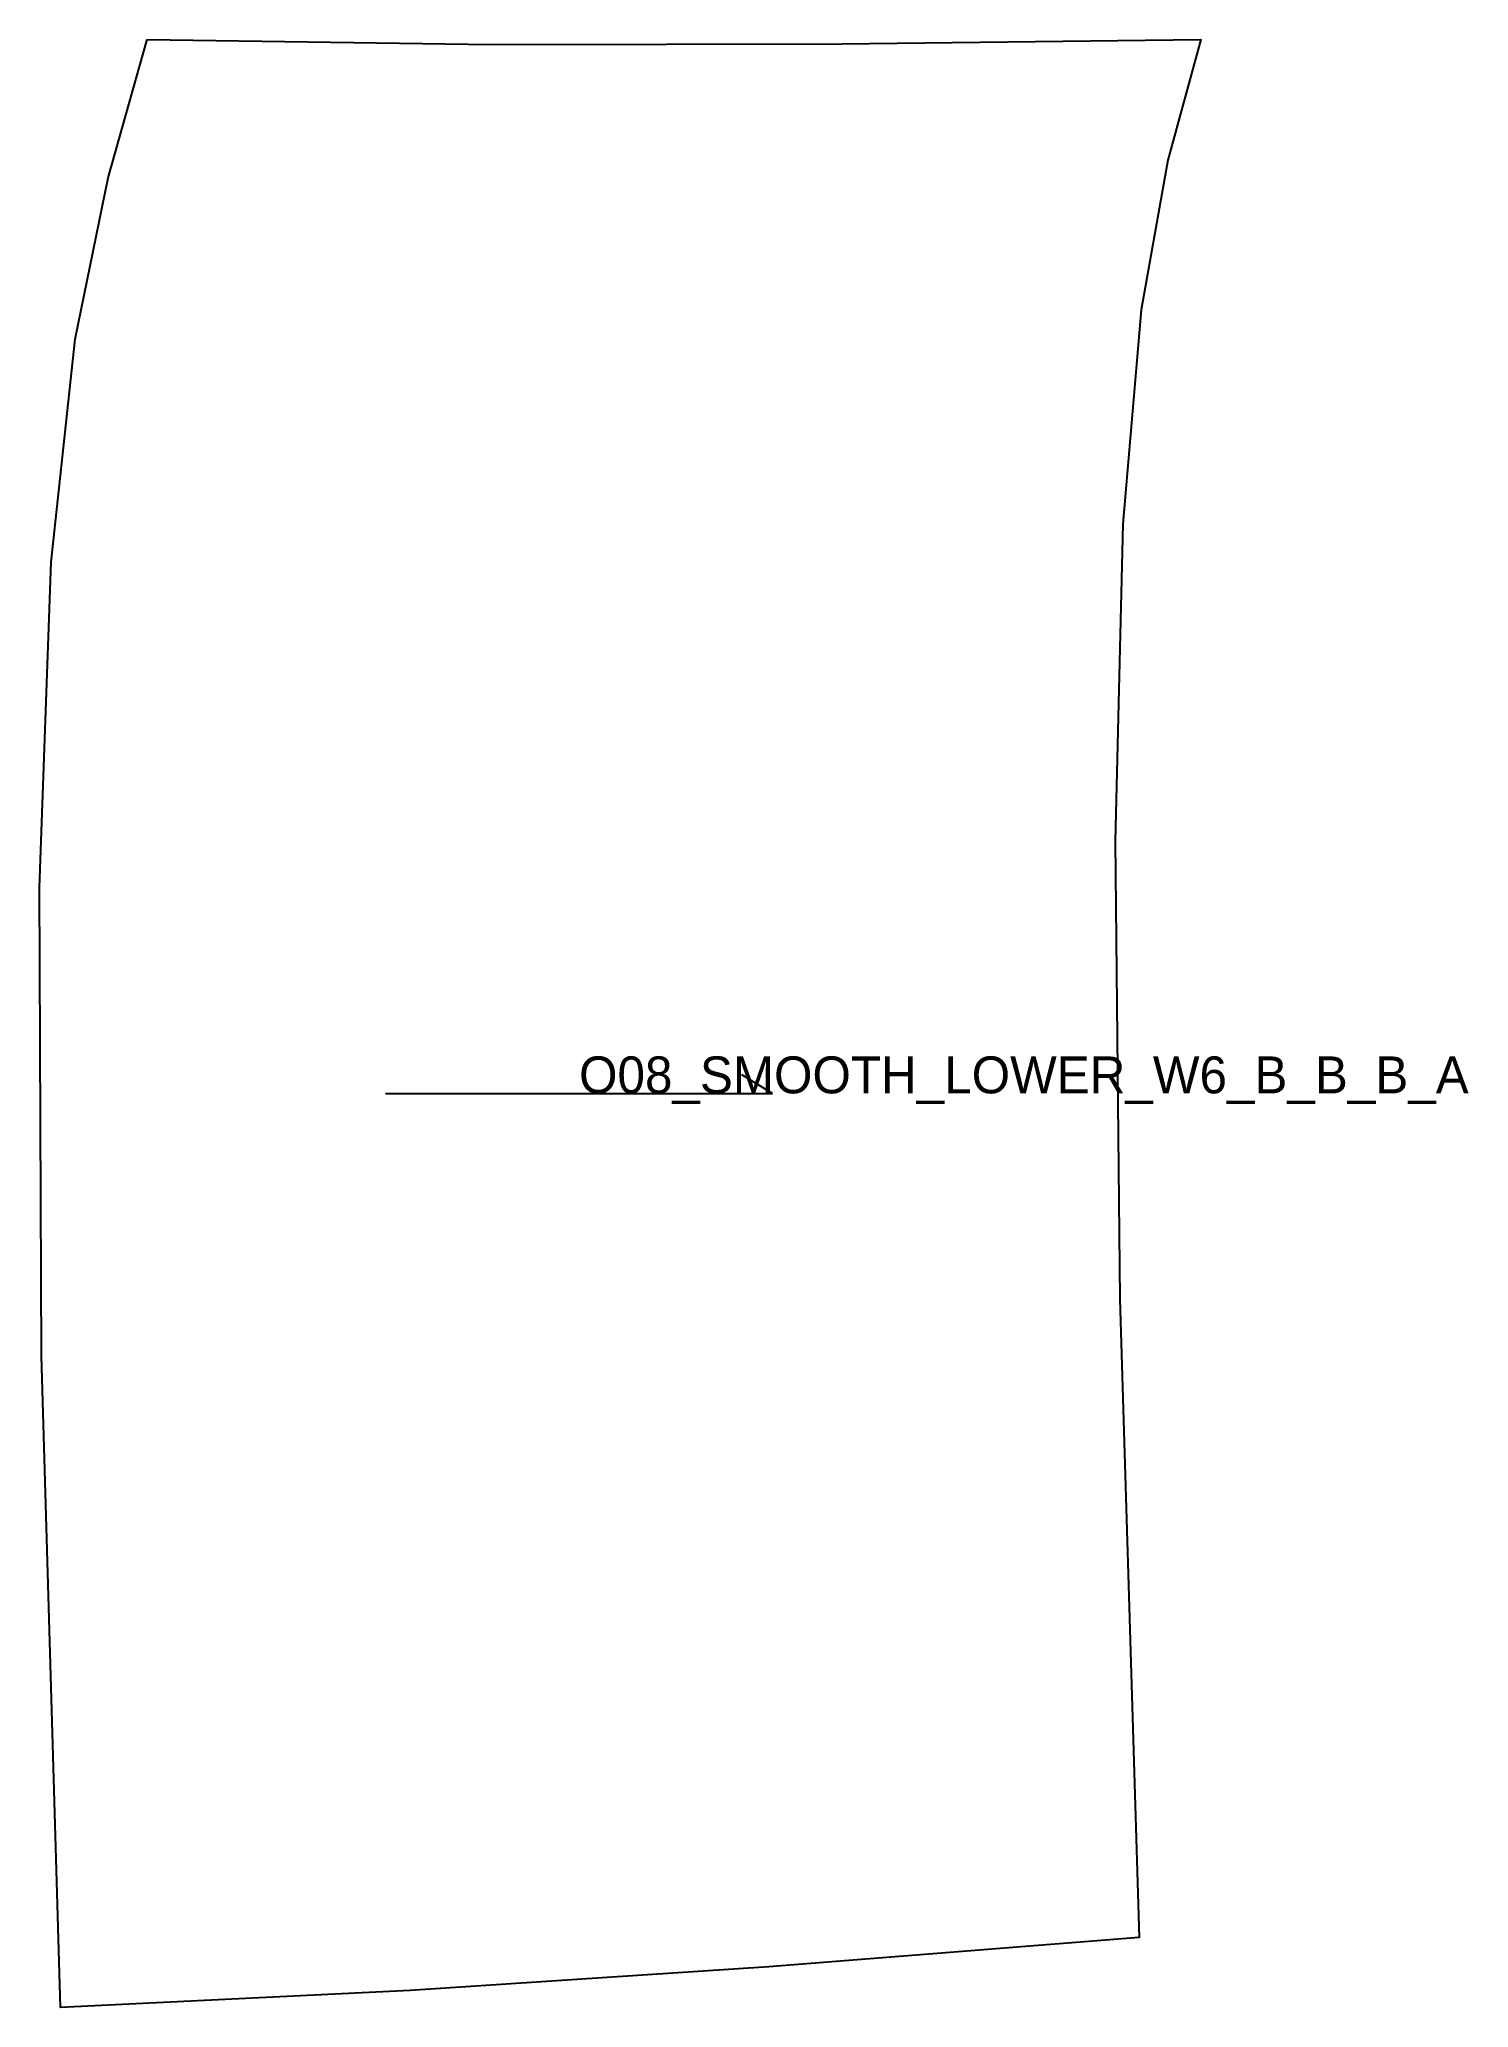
# Model space of a CAD drawing. Header units: millimetres. Extents: x -17 to 215, y -320 to 0.
import ezdxf

# ---------------------------------------------------------------- set-up
doc = ezdxf.new("R2010")
doc.units = ezdxf.units.MM
for name, color, linetype in [('CUT', 1, 'Continuous'), ('GRAIN', 3, 'Continuous'), ('LABEL', 7, 'Continuous'), ('SEW', 5, 'Continuous')]:
    doc.layers.add(name, color=color, linetype=linetype)

msp = doc.modelspace()

# ---------------------------------------------------------------- linework, layer by layer
at = {"layer": 'CUT'}
msp.add_lwpolyline([(0, 0), (55.89, -0.85), (112.81, -0.73), (171.12, 0), (165.79, -19.61), (161.42, -43.93), (158.45, -78.77), (157.22, -130.27), (157.99, -204.68), (161.11, -308.33), (100.98, -313.14), (42.76, -316.97), (-14.04, -319.75), (-17.12, -213.85), (-17.48, -137.76), (-15.54, -84.93), (-11.68, -48.73), (-6.29, -22.51), (0, 0)], close=True, dxfattribs=at)
at = {"layer": 'GRAIN'}
for p, q in [((101.59, -171.22), (96.59, -168.22)), ((38.73, -171.22), (101.59, -171.22))]:
    msp.add_line(p, q, dxfattribs=at)
at = {"layer": 'SEW'}
msp.add_lwpolyline([(0, 0), (55.89, -0.85), (112.81, -0.73), (171.12, 0), (165.79, -19.61), (161.42, -43.93), (158.45, -78.77), (157.22, -130.27), (157.99, -204.68), (161.11, -308.33), (100.98, -313.14), (42.76, -316.97), (-14.04, -319.75), (-17.12, -213.85), (-17.48, -137.76), (-15.54, -84.93), (-11.68, -48.73), (-6.29, -22.51)], close=True, dxfattribs=at)

# ---------------------------------------------------------------- texts
at = {"layer": 'LABEL'}
msp.add_text('O08_SMOOTH_LOWER_W6_B_B_B_A', height=6, dxfattribs=at).set_placement((70.16, -171.22))

doc.saveas('drawing.dxf')
